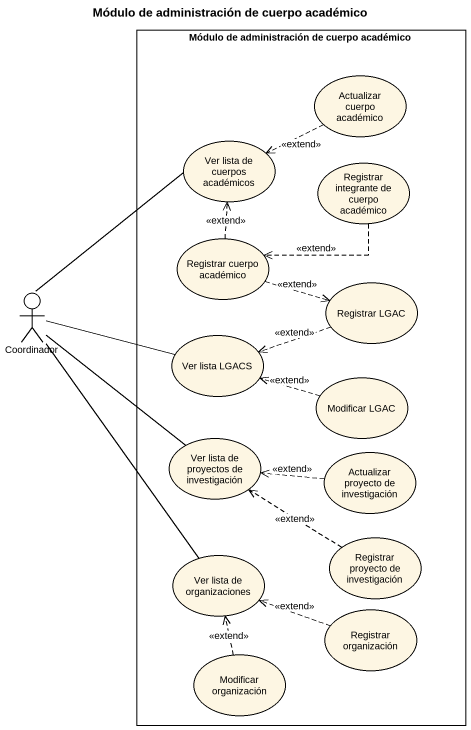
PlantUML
@startuml
title Módulo de administración de cuerpo académico
rectangle "Módulo de administración de cuerpo académico" as Módulo_de_administración_de {
  usecase "Actualizar cuerpo académico" as Actualizar_cuerpo_académico
  usecase "Ver lista de cuerpos académicos" as Ver_lista_de_cuerpos
  usecase "Registrar integrante de cuerpo académico" as Registrar_integrante_de
  usecase "Registrar cuerpo académico" as Registrar_cuerpo_académico
  usecase "Registrar LGAC" as Registrar_LGAC
  usecase "Ver lista LGACS" as Ver_lista_LGACS
  usecase "Modificar LGAC" as Modificar_LGAC
  usecase "Ver lista de proyectos de investigación" as Ver_lista_de_proyectos_de
  usecase "Actualizar proyecto de investigación" as Actualizar_proyecto_de
  usecase "Ver lista de organizaciones" as Ver_lista_de_organizaciones
  usecase "Registrar proyecto de investigación" as Registrar_proyecto_de
  usecase "Registrar organización" as Registrar_organización
  usecase "Modificar organización" as Modificar_organización
}
actor Coordinador
Actualizar_cuerpo_académico .left.> Ver_lista_de_cuerpos : <<extend>>
Registrar_integrante_de .left.> Registrar_cuerpo_académico : <<extend>>
Registrar_cuerpo_académico .up.> Ver_lista_de_cuerpos : <<extend>>
Registrar_cuerpo_académico .right.> Registrar_LGAC : <<extend>>
Coordinador -up- Ver_lista_de_cuerpos
Coordinador -right- Ver_lista_LGACS
Coordinador -- Ver_lista_de_proyectos_de
Registrar_LGAC .left.> Ver_lista_LGACS : <<extend>>
Modificar_LGAC .left.> Ver_lista_LGACS : <<extend>>
Actualizar_proyecto_de .left.> Ver_lista_de_proyectos_de : <<extend>>
Ver_lista_de_organizaciones -up- Coordinador
Registrar_proyecto_de .up.> Ver_lista_de_proyectos_de : <<extend>>
Registrar_organización .left.> Ver_lista_de_organizaciones : <<extend>>
Modificar_organización .up.> Ver_lista_de_organizaciones : <<extend>>
@enduml
